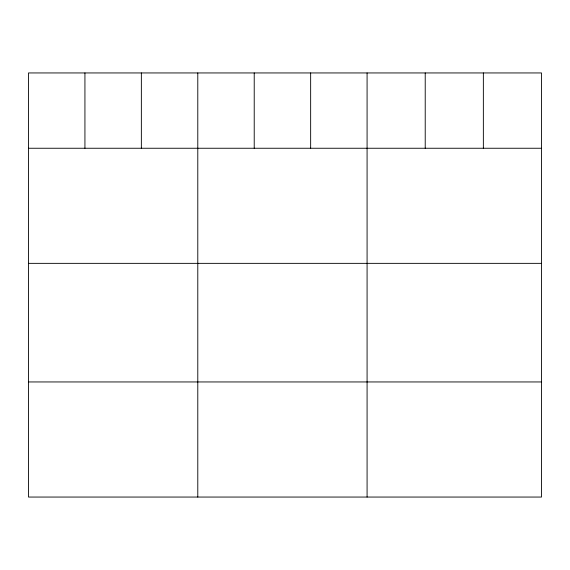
<?xml version="1.0" encoding="UTF-8"?>
<svg xmlns="http://www.w3.org/2000/svg" width="570" height="570" viewBox="0 0 570 570"><rect width="100%" height="100%" fill="white"/><g stroke="black" fill="none" stroke-linecap="round" stroke-linejoin="round"><path stroke-width="0.85" d="M541.5 148.25L541.5 497.054L28.5 497.054L28.5 72.946L541.5 72.946L541.5 148.25L28.5 148.25M28.5 263.354L541.5 263.354M28.5 381.95L541.5 381.95M483.36 72.946L483.36 148.25M425.22 72.946L425.22 148.25M367.08 72.946L367.08 497.054M310.65 72.946L310.65 148.25M254.22 72.946L254.22 148.25M197.79 72.946L197.79 497.054M141.36 72.946L141.36 148.25M84.93 72.946L84.93 148.25"/></g></svg>
